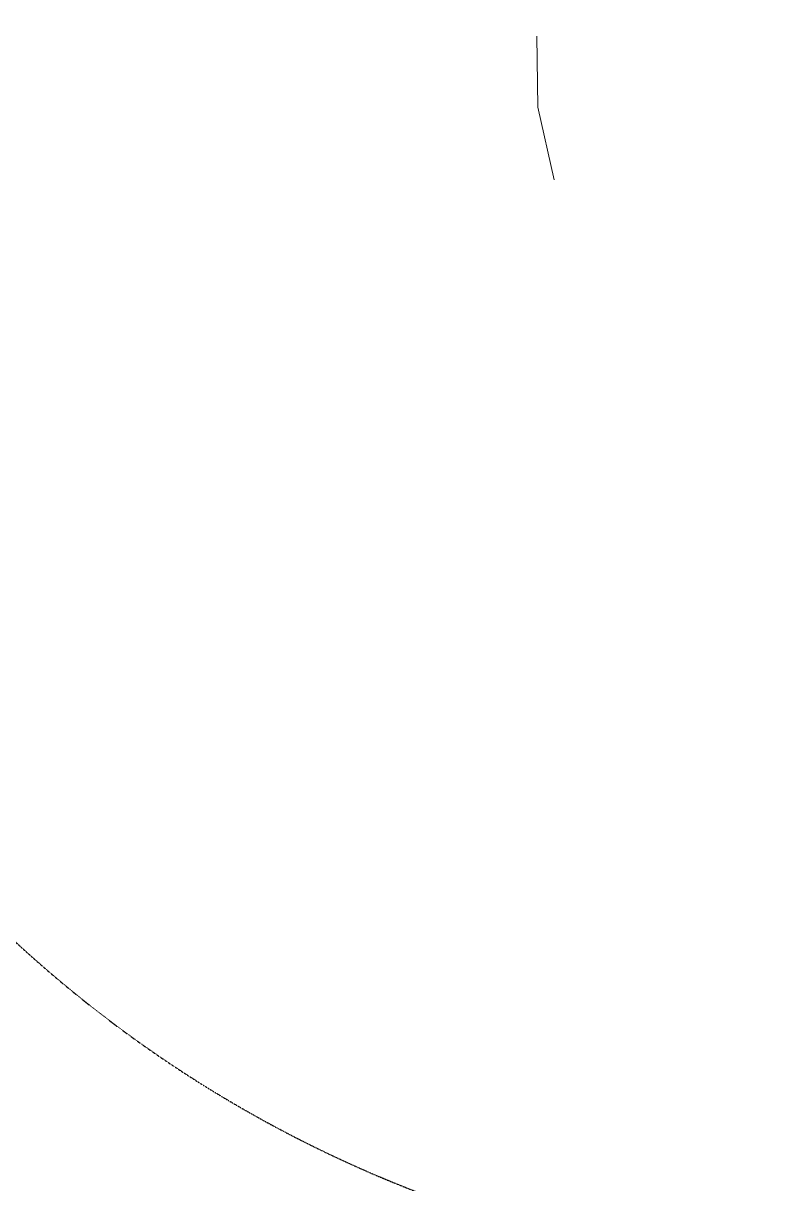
# Model space of a CAD drawing. Header units: millimetres. Extents: x -55734 to 116976, y -16290 to 119094.
# Drawn here: x 56672 to 92780, y 48181 to 103262 of the extents above; entities that cross this region are included whole.
import ezdxf
from ezdxf.xclip import XClip

# ---------------------------------------------------------------- set-up
doc = ezdxf.new("R2010")
doc.units = ezdxf.units.MM
doc.header["$XCLIPFRAME"] = 0
doc.linetypes.add('20180221 BF$0$2-2', pattern=[10, 5, -5])
doc.linetypes.add('20180221 BF$0$HIDDEN', pattern=[0.375, 0.25, -0.125])
for name, color, linetype, lineweight in [('20180221 BF$0$QHH ÐỀ XUẤT ÐIỀU CHỈNH', 5, '20180221 BF$0$HIDDEN', 30), ('CHU', 181, 'Continuous', 5), ('HATCH-1', 8, 'Continuous', 5), ('NET THAY 2', 55, 'Continuous', 5)]:
    doc.layers.add(name, color=color, linetype=linetype, lineweight=lineweight)

# ---------------------------------------------------------------- blocks, each defined once
blk = doc.blocks.new('A$C64F00842')
blk.add_lwpolyline([(0, 3350), (-350, 0), (0, -3515)])
blk = doc.blocks.new('*U139')
at = {"layer": 'HATCH-1', "rotation": 180}
blk.add_blockref('A$C64F00842', (0, 0), dxfattribs=at)
blk = doc.blocks.new('*U140')
at = {"layer": 'CHU', "color": 0, "linetype": 'ByBlock', "lineweight": -2, "transparency": 16777216, "rotation": 186.8306492592334}
for p in [(89263, 48500, 0), (90969, 48705, 0), (92675, 48909), (87557, 48296, 0)]:
    blk.add_blockref('*U139', p, dxfattribs=at)
blk = doc.blocks.new('A$C1F0A2BF7')
at = {"layer": '20180221 BF$0$QHH ÐỀ XUẤT ÐIỀU CHỈNH', "linetype": '20180221 BF$0$2-2'}
blk.add_arc((152707.2, 137197.6, 0), 60000, 215.64442, 265.992139, dxfattribs=at)
at = {"layer": 'CHU'}
blk.add_blockref('*U140', (49629.4, 84453.4, 0), dxfattribs=at)

msp = doc.modelspace()

# ---------------------------------------------------------------- block references
at = {"layer": 'NET THAY 2'}
ref = msp.add_blockref('A$C1F0A2BF7', (-55733.7, -33426.8, 0), dxfattribs=at)
XClip(ref).set_block_clipping_path([(-27462.6186291156, 51738.6749988016), (137958.5174097056, 152520.3806320981)])

doc.saveas('drawing.dxf')
